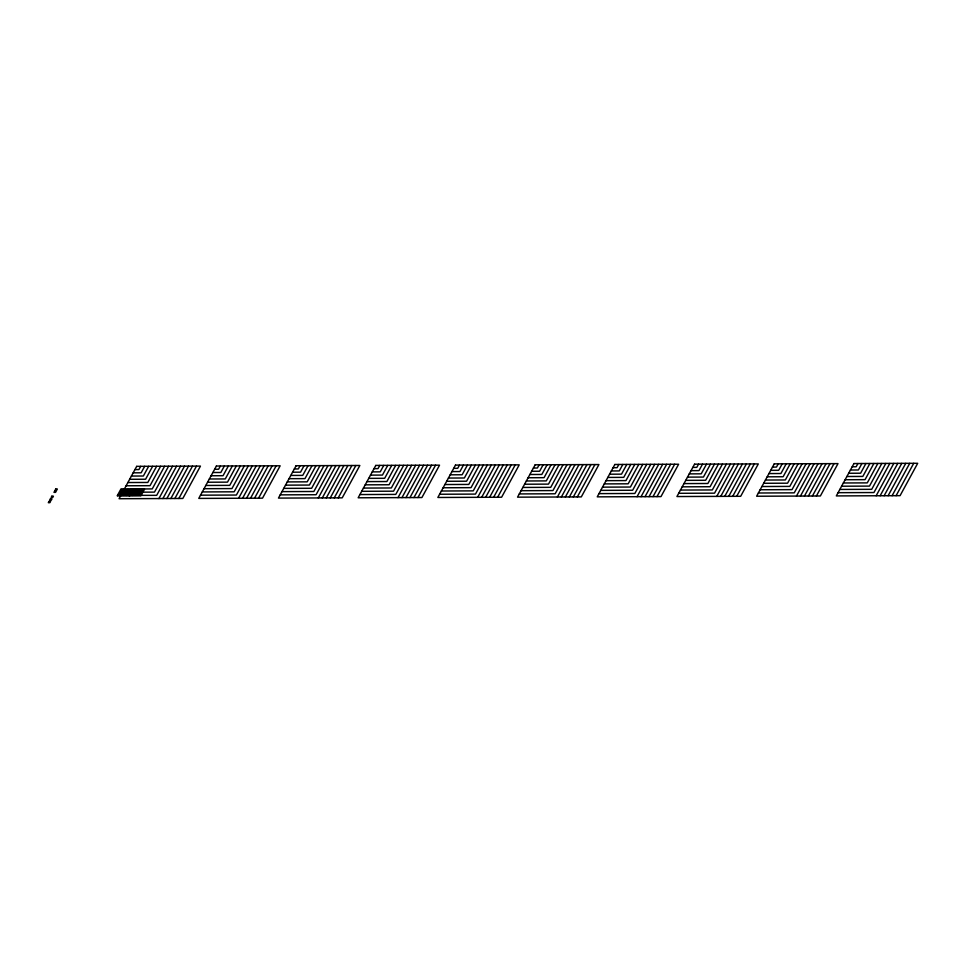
<?xml version="1.0" encoding="UTF-8"?>
<svg xmlns="http://www.w3.org/2000/svg" width="966" height="966" viewBox="0 0 966 966"><rect width="100%" height="100%" fill="white"/><g stroke="black" fill="none" stroke-linecap="round" stroke-linejoin="round"><path stroke-width="1.45" d="M117.297 495.691L120.798 489.255M121.257 495.377L121.752 494.471L120.146 495.377L156.697 495.341L172.564 466.204M122.042 495.377L123.648 494.459L123.153 495.365M123.938 495.365L125.544 494.459L125.049 495.365M140.686 466.337L138.923 469.573L134.938 469.585M126.425 495.401L127.186 494.483L126.691 495.401M126.969 495.353L128.587 494.447L128.092 495.353M128.321 495.401L129.082 494.483L128.587 495.401M144.671 466.312L141.145 472.797L133.175 472.821M129.432 495.836L130.869 493.203M132.765 490.414L133.525 489.013M130.374 495.389L131.147 494.471L130.639 495.389M131.799 492.877L132.294 491.972M130.929 495.341L132.535 494.423L132.04 495.341M132.849 491.646L133.344 490.728M132.282 495.377L133.042 494.459L132.535 495.377M148.655 466.3L143.366 476.009L131.412 476.057M133.586 495.329L135.192 494.423L134.697 495.329M135.482 495.317L137.087 494.411L136.592 495.317M152.64 466.288L145.588 479.233L129.649 479.293M137.377 495.317L138.995 494.399L138.5 495.304M139.273 495.304L140.891 494.399L140.396 495.304M156.625 466.276L147.81 482.457L127.886 482.541M141.024 495.594L144.526 489.17M160.61 466.252L150.032 485.681L126.123 485.777M164.594 466.24L152.254 488.905L121.136 489.062M168.579 466.228L154.475 492.117L122.597 492.249M158.919 498.565L176.549 466.192M162.904 498.553L180.533 466.18M166.889 498.541L184.518 466.167M170.873 498.516L188.503 466.143M174.858 498.504L192.488 466.131M178.843 498.492L196.472 466.119M220.381 466.023L218.618 469.259L214.633 469.271M224.366 466.01L220.84 472.483L212.87 472.507M228.35 465.986L223.061 475.707L211.107 475.755M232.335 465.974L225.283 478.931L209.344 478.991M236.32 465.962L227.505 482.143L207.581 482.227M240.305 465.95L229.727 485.367L205.818 485.463M244.289 465.926L231.949 488.591L204.055 488.699M248.274 465.914L234.17 491.815L202.292 491.935M252.259 465.902L236.392 495.039L200.53 495.172M238.614 498.251L256.244 465.878M242.599 498.239L260.228 465.866M246.584 498.227L264.213 465.853M250.568 498.202L268.198 465.841M254.553 498.19L272.183 465.817M258.538 498.178L276.167 465.805M300.076 465.709L298.313 468.945L294.328 468.969M304.061 465.697L300.535 472.169L292.565 472.205M308.045 465.684L302.756 475.393L290.802 475.441M312.03 465.66L304.978 478.617L289.039 478.677M316.015 465.648L307.2 481.841L287.276 481.913M320 465.636L309.422 485.053L285.513 485.149M323.984 465.624L311.644 488.277L283.75 488.385M327.969 465.6L313.865 491.501L281.987 491.622M331.954 465.588L316.087 494.725L280.225 494.858M318.309 497.949L335.939 465.576M322.294 497.925L339.923 465.552M326.279 497.913L343.908 465.54M330.263 497.901L347.893 465.527M334.248 497.876L351.878 465.503M338.233 497.864L355.862 465.491M379.771 465.395L378.008 468.643L374.023 468.655M383.756 465.383L380.23 471.855L372.26 471.891M387.74 465.37L382.451 475.079L370.497 475.127M391.725 465.358L384.673 478.303L368.734 478.363M395.71 465.334L386.895 481.527L366.971 481.599M399.695 465.322L389.117 484.751L365.208 484.835M403.679 465.31L391.339 487.963L363.445 488.072M407.664 465.286L393.56 491.187L361.682 491.308M411.649 465.274L395.782 494.411L359.92 494.556M398.004 497.635L415.634 465.262M401.989 497.611L419.618 465.25M405.974 497.599L423.603 465.226M409.958 497.587L427.588 465.214M413.943 497.575L431.573 465.201M417.928 497.55L435.557 465.177M459.466 465.093L457.703 468.329L453.718 468.341M463.451 465.069L459.925 471.553L451.955 471.577M467.435 465.057L462.146 474.765L450.192 474.813M471.42 465.044L464.368 477.989L448.429 478.049M475.405 465.032L466.59 481.213L446.666 481.285M479.39 465.008L468.812 484.437L444.903 484.534M483.374 464.996L471.034 487.661L443.14 487.77M487.347 464.984L473.255 490.873L441.377 491.006M491.332 464.96L475.477 494.097L439.615 494.242M477.699 497.321L495.317 464.948M481.684 497.309L499.301 464.936M485.669 497.285L503.286 464.924M489.653 497.273L507.271 464.9M493.638 497.261L511.255 464.887M497.623 497.249L515.24 464.875M539.149 464.779L537.386 468.015L533.401 468.027M543.134 464.767L539.608 471.239L531.638 471.263M547.118 464.743L541.829 474.463L529.887 474.499M551.103 464.731L544.063 477.675L528.124 477.747M555.088 464.718L546.285 480.899L526.361 480.983M559.072 464.694L548.507 484.123L524.598 484.22M563.057 464.682L550.729 487.347L522.835 487.456M567.042 464.67L552.95 490.571L521.072 490.692M571.027 464.658L555.172 493.783L519.31 493.928M557.394 497.007L575.011 464.634M561.379 496.995L578.996 464.622M565.364 496.983L582.981 464.61M569.348 496.959L586.966 464.586M573.333 496.947L590.951 464.574M577.318 496.935L594.935 464.561M618.844 464.465L617.081 467.701L613.096 467.725M622.828 464.453L619.303 470.925L611.333 470.961M626.813 464.441L621.524 474.149L609.57 474.197M630.798 464.417L623.746 477.373L607.807 477.433M634.783 464.405L625.968 480.585L606.044 480.67M638.768 464.392L628.19 483.809L604.281 483.906M642.752 464.368L630.412 487.033L602.518 487.142M646.737 464.356L632.633 490.257L600.767 490.378M650.722 464.344L634.855 493.481L599.005 493.614M637.077 496.693L654.707 464.332M641.062 496.681L658.691 464.308M645.047 496.669L662.676 464.296M649.031 496.657L666.661 464.284M653.016 496.633L670.645 464.26M657.001 496.621L674.63 464.248M698.539 464.151L696.776 467.387L692.791 467.411M702.523 464.139L698.998 470.611L691.028 470.647M706.508 464.127L701.219 473.835L689.265 473.883M710.493 464.115L703.441 477.059L687.502 477.119M714.478 464.091L705.663 480.283L685.739 480.356M718.462 464.078L707.885 483.495L683.976 483.592M722.447 464.066L710.107 486.719L682.213 486.828M726.432 464.042L712.328 489.943L680.45 490.064M730.417 464.03L714.55 493.167L678.687 493.3M716.772 496.391L734.402 464.018M720.757 496.367L738.386 463.994M724.742 496.355L742.371 463.982M728.726 496.343L746.356 463.97M732.711 496.331L750.341 463.958M736.696 496.307L754.325 463.934M778.234 463.849L776.471 467.085L772.486 467.097M782.218 463.825L778.693 470.297L770.723 470.333M786.203 463.813L780.914 473.521L768.96 473.569M790.188 463.801L783.136 476.745L767.197 476.806M794.173 463.777L785.358 479.969L765.434 480.042M798.158 463.765L787.58 483.193L763.671 483.278M802.142 463.752L789.802 486.405L761.908 486.526M806.127 463.74L792.023 489.629L760.145 489.762M810.112 463.716L794.245 492.853L758.382 492.998M796.467 496.077L814.097 463.704M800.452 496.065L818.081 463.692M804.437 496.041L822.066 463.668M808.421 496.029L826.051 463.656M812.406 496.017L830.035 463.644M816.391 495.993L834.02 463.632M857.929 463.535L856.166 466.771L852.181 466.783M861.913 463.523L858.388 469.995L850.418 470.019M865.898 463.499L860.609 473.219L848.655 473.255M869.883 463.487L862.831 476.431L846.892 476.492M873.868 463.475L865.053 479.655L845.129 479.74M877.852 463.451L867.275 482.879L843.366 482.976M881.837 463.439L869.497 486.103L841.603 486.212M885.822 463.426L871.718 489.327L839.84 489.448M889.807 463.414L873.94 492.539L838.077 492.684M876.162 495.763L893.792 463.39M880.147 495.751L897.776 463.378M884.132 495.739L901.761 463.366M888.116 495.715L905.746 463.342M892.101 495.703L909.731 463.33M896.086 495.691L913.715 463.318M132.68 490.571L133.429 490.571M130.953 493.046L131.714 493.034M121.897 493.276L121.402 494.194M117.429 495.884L140.674 495.787M49 501.402L48.3 502.706L49.894 502.694L50.594 501.402L49 501.402M50.365 498.963L49.664 500.255L51.258 500.255L51.959 498.951L50.365 498.963M51.85 496.186L51.138 497.478L52.732 497.478L53.444 496.186L51.85 496.186M54.664 491.066L53.963 492.37L55.557 492.358L56.257 491.066L54.664 491.066M55.787 489.013L55.074 490.317L56.668 490.305L57.38 489.013L55.787 489.013M118.733 494.483L118.238 495.389L119.856 494.483L118.733 494.483M121.45 489.581L120.955 490.499L121.45 489.581M120.303 492.056L119.796 492.974L120.303 492.056M120.943 490.776L120.448 491.694L122.054 490.776L120.943 490.776M120.001 493.288L119.506 494.206L120.001 493.288M121.994 489.545L121.499 490.45L123.105 489.545L121.994 489.545M120.835 492.008L120.352 492.914L121.957 492.008L120.835 492.008M120.545 493.24L120.05 494.157L121.668 493.24L120.545 493.24M123.346 489.581L122.851 490.499L123.346 489.581M122.199 492.044L121.692 492.962L122.199 492.044M122.839 490.776L122.344 491.682L123.95 490.764L122.839 490.776M136.701 466.349L119.072 498.722L182.828 498.468L200.457 466.095L136.701 466.349M124.276 489.533L123.781 490.45L125.387 489.533L124.276 489.533M123.31 492.008L122.815 492.914L124.421 491.996L123.31 492.008M124.36 490.764L123.865 491.67L125.471 490.764L124.36 490.764M123.394 493.24L122.899 494.145L124.505 493.228L123.394 493.24M125.785 489.533L125.29 490.438L126.908 489.533L125.785 489.533M124.819 491.996L124.336 492.901L125.942 491.996L124.819 491.996M125.87 490.764L125.387 491.67L126.993 490.764L125.87 490.764M124.916 493.228L124.421 494.133L126.027 493.228L124.916 493.228M127.307 489.52L126.812 490.438L128.418 489.52L127.307 489.52M126.341 491.996L125.846 492.901L127.464 491.984L126.341 491.996M127.391 490.752L126.896 491.658L128.514 490.752L127.391 490.752M126.425 493.228L125.942 494.133L127.548 493.215L126.425 493.228M128.828 489.52L128.333 490.426L129.939 489.52L128.828 489.52M127.862 491.984L127.367 492.889L128.973 491.984L127.862 491.984M128.913 490.752L128.418 491.658L130.024 490.752L128.913 490.752M127.947 493.215L127.452 494.121L129.07 493.215L127.947 493.215M130.338 489.508L129.855 490.426L131.461 489.508L130.338 489.508M129.384 491.984L128.889 492.889L130.495 491.972L129.384 491.984M130.434 490.74L129.939 491.646L131.545 490.74L130.434 490.74M129.468 493.215L128.973 494.121L130.579 493.203L129.468 493.215M131.859 489.508L131.364 490.414L132.982 489.508L131.859 489.508M130.893 491.972L130.398 492.877L132.016 491.972L130.893 491.972M131.944 490.74L131.461 491.646L133.067 490.74L131.944 490.74M131.147 493.203L130.651 494.109L132.257 493.203L131.147 493.203M133.537 489.496L133.042 490.414L134.648 489.496L133.537 489.496M132.571 491.972L132.076 492.877L133.694 491.96L132.571 491.972M133.622 490.728L133.127 491.634L134.745 490.728L133.622 490.728M132.668 493.203L132.173 494.109L133.779 493.191L132.668 493.203M135.059 489.496L134.564 490.402L136.17 489.496L135.059 489.496M134.093 491.96L133.598 492.865L135.204 491.96L134.093 491.96M135.143 490.728L134.648 491.634L136.254 490.728L135.143 490.728M134.177 493.191L133.682 494.097L135.3 493.191L134.177 493.191M136.58 489.484L136.085 490.402L137.691 489.484L136.58 489.484M135.614 491.96L135.119 492.865L136.725 491.948L135.614 491.96M136.665 490.716L136.17 491.622L137.776 490.716L136.665 490.716M135.699 493.191L135.204 494.097L136.81 493.179L135.699 493.191M138.09 489.484L137.595 490.39L139.213 489.484L138.09 489.484M137.124 491.948L136.641 492.853L138.247 491.948L137.124 491.948M138.186 490.716L137.691 491.622L139.297 490.716L138.186 490.716M137.22 493.179L136.725 494.085L138.331 493.179L137.22 493.179M139.611 489.472L139.116 490.39L140.722 489.472L139.611 489.472M138.645 491.948L138.15 492.853L139.768 491.935L138.645 491.948M139.696 490.704L139.201 491.609L140.819 490.704L139.696 490.704M139.14 493.203L138.645 494.133L139.14 493.203M141.133 489.472L140.638 490.378L142.244 489.472L141.133 489.472M139.684 493.167L139.189 494.073L140.794 493.167L139.684 493.167M140.734 491.935L140.239 492.841L141.845 491.935L140.734 491.935M141.591 490.704L141.108 491.609L142.714 490.692L141.591 490.704M142.642 489.472L142.159 490.378L143.765 489.46L142.642 489.472M141.036 493.203L140.541 494.121L141.036 493.203M216.396 466.035L198.767 498.408L262.523 498.166L280.152 465.793L216.396 466.035M296.091 465.733L278.462 498.094L342.218 497.852L359.847 465.479L296.091 465.733M375.786 465.419L358.157 497.792L421.913 497.538L439.542 465.165L375.786 465.419M455.481 465.105L437.852 497.478L501.608 497.224L519.225 464.851L455.481 465.105M535.164 464.791L517.547 497.164L581.303 496.91L598.92 464.549L535.164 464.791M614.859 464.477L597.242 496.85L660.986 496.609L678.615 464.235L614.859 464.477M694.554 464.175L676.925 496.548L740.68 496.295L758.31 463.921L694.554 464.175M774.249 463.861L756.62 496.234L820.375 495.981L838.005 463.608L774.249 463.861M853.944 463.547L836.315 495.92L900.071 495.667L917.7 463.294L853.944 463.547"/></g></svg>
